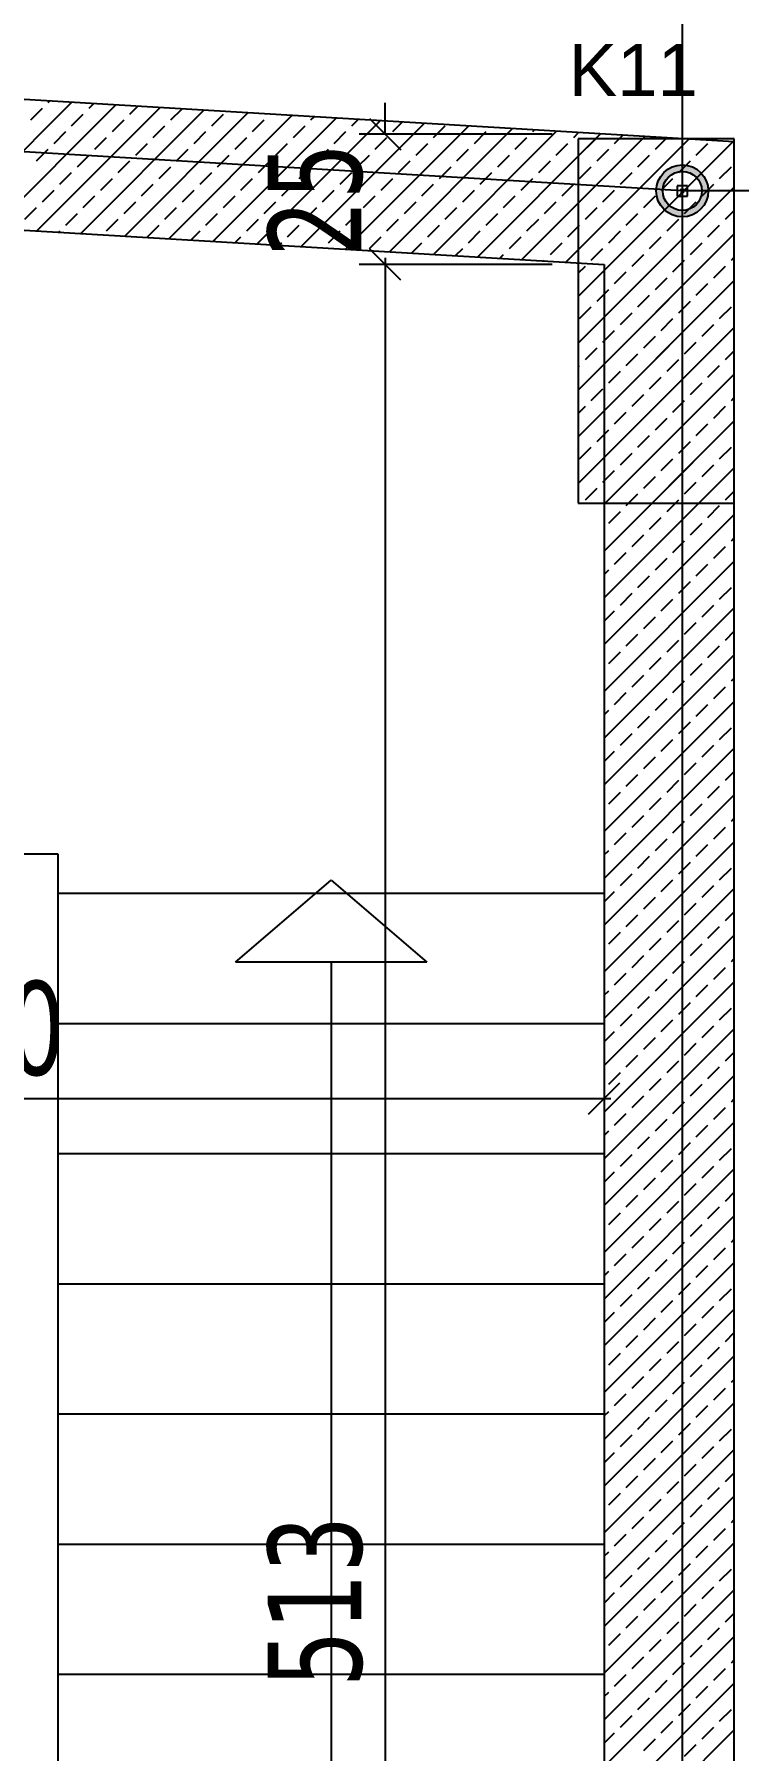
# Model space of a CAD drawing. Header units: millimetres. Extents: x 43168.9 to 43194.6, y -25545.1 to -25543.4.
# Drawn here: x 43169.959 to 43169.986, y -25543.9089 to -25543.843 of the extents above; entities that cross this region are included whole.
import ezdxf

# ---------------------------------------------------------------- set-up
doc = ezdxf.new("R2010")
doc.units = ezdxf.units.MM
doc.header["$LTSCALE"] = 200
doc.linetypes.add('DASHDOT2', pattern=[0.5, 0.25, -0.125, 0, -0.125])
doc.linetypes.add('HIDDEN2', pattern=[0.1875, 0.125, -0.0625])
for name, color, linetype in [('aks_sgh', 5, 'DASHDOT2'), ('izd-alt_sgh', 8, 'HIDDEN2'), ('kolon-b.a_sgh', 6, 'Continuous'), ('merdi_sgh', 3, 'Continuous'), ('olcuic_sgh', 183, 'Continuous'), ('tarama-betonarme_sgh', 223, 'Continuous')]:
    doc.layers.add(name, color=color, linetype=linetype)
doc.styles.add('1-200', font='arial.ttf', dxfattribs={"height": 60})
doc.styles.add('dim', font='VERDANA.TTF', dxfattribs={"width": 0.7})

msp = doc.modelspace()

# ---------------------------------------------------------------- hatches: boundary and pattern name
h = msp.add_hatch(color=256)
edge = h.paths.add_edge_path()
edge.add_arc((43169.983879, -25543.848995), 0.001, 0, 360)
edge = h.paths.add_edge_path(flags=16)
edge.add_arc((43169.983879, -25543.848995), 0.00075, 0, 360)

# ---------------------------------------------------------------- linework, layer by layer
at = {"color": 0, "linetype": 'ByBlock', "lineweight": -2}
for p, q in [((43169.971857, -25543.846213), (43169.973057, -25543.847413)), ((43169.984079, -25543.848795), (43169.983679, -25543.848795)), ((43169.983679, -25543.848795), (43169.983679, -25543.849195)), ((43169.983679, -25543.849195), (43169.984079, -25543.849195)), ((43169.98395, -25543.848924), (43169.983808, -25543.849066)), ((43169.98395, -25543.849066), (43169.983808, -25543.848924)), ((43169.984079, -25543.849195), (43169.984079, -25543.848795)), ((43169.973057, -25543.852422), (43169.971857, -25543.851222)), ((43169.973057, -25543.852422), (43169.971857, -25543.851222)), ((43169.980279, -25543.884462), (43169.981479, -25543.883262))]:
    msp.add_line(p, q, dxfattribs=at)
at = {"color": 0}
for p, q in [((43169.966704, -25543.87863), (43169.970379, -25543.87548)), ((43169.970379, -25543.87548), (43169.974054, -25543.87863)), ((43169.974054, -25543.87863), (43169.966704, -25543.87863))]:
    msp.add_line(p, q, dxfattribs=at)
at = {"color": 0, "linetype": 'Continuous', "lineweight": -2}
for radius in [0.001, 0.00075]:
    msp.add_circle((43169.983879, -25543.848995), radius, dxfattribs=at)
at = {"layer": 'aks_sgh'}
for p, q in [((43169.983879, -25543.740919), (43169.983879, -25544.789919)), ((43169.983879, -25543.848995), (43169.640761, -25543.828626)), ((43169.99088, -25543.848995), (43169.983879, -25543.848995))]:
    msp.add_line(p, q, dxfattribs=at)
at = {"layer": 'izd-alt_sgh'}
for p, q in [((43169.959879, -25543.93148), (43169.959879, -25543.87448)), ((43169.959879, -25543.87598), (43169.980879, -25543.87598)), ((43169.970379, -25543.87863), (43169.970379, -25543.94148)), ((43169.959879, -25543.88098), (43169.980879, -25543.88098)), ((43169.959879, -25543.88598), (43169.980879, -25543.88598)), ((43169.959879, -25543.89098), (43169.980879, -25543.89098)), ((43169.959879, -25543.89598), (43169.980879, -25543.89598)), ((43169.959879, -25543.90098), (43169.980879, -25543.90098)), ((43169.959879, -25543.90598), (43169.980879, -25543.90598))]:
    msp.add_line(p, q, dxfattribs=at)
at = {"layer": 'kolon-b.a_sgh'}
for p, q in [((43169.985879, -25543.84711), (43169.640879, -25543.82663)), ((43169.645879, -25543.831935), (43169.980879, -25543.851822)), ((43169.985879, -25543.846995), (43169.979879, -25543.846995)), ((43169.979879, -25543.846995), (43169.979879, -25543.860995)), ((43169.985879, -25543.860995), (43169.985879, -25543.846995)), ((43169.985879, -25543.95948), (43169.985879, -25543.84711)), ((43169.980879, -25543.851822), (43169.980879, -25543.95448)), ((43169.979879, -25543.860995), (43169.985879, -25543.860995))]:
    msp.add_line(p, q, dxfattribs=at)
at = {"layer": 'merdi_sgh', "color": 43}
msp.add_line((43169.959879, -25543.87448), (43169.953879, -25543.87448), dxfattribs=at)
at = {"layer": 'olcuic_sgh'}
for p, q in [((43169.972457, -25543.846813), (43169.972457, -25543.845613)), ((43169.978879, -25543.846813), (43169.971457, -25543.846813)), ((43169.978879, -25543.851822), (43169.971457, -25543.851822)), ((43169.978879, -25543.851822), (43169.971457, -25543.851822)), ((43169.972457, -25543.851572), (43169.972457, -25543.95473)), ((43169.972457, -25543.851822), (43169.972457, -25543.853022)), ((43169.980879, -25543.871862), (43169.980879, -25543.884862)), ((43169.932629, -25543.883862), (43169.981129, -25543.883862))]:
    msp.add_line(p, q, dxfattribs=at)
at = {"layer": 'tarama-betonarme_sgh'}
for p, q in [((43169.955668, -25543.850325), (43169.960396, -25543.845597)), ((43169.957363, -25543.850426), (43169.962092, -25543.845698)), ((43169.958826, -25543.84627), (43169.959275, -25543.845821)), ((43169.959059, -25543.850527), (43169.963787, -25543.845799)), ((43169.959499, -25543.845596), (43169.959548, -25543.845547)), ((43169.960754, -25543.850627), (43169.965482, -25543.845899)), ((43169.961071, -25543.845821), (43169.961244, -25543.845648)), ((43169.962642, -25543.846045), (43169.962939, -25543.845748)), ((43169.964214, -25543.84627), (43169.964635, -25543.845849)), ((43169.960397, -25543.846494), (43169.960846, -25543.846045)), ((43169.961969, -25543.846719), (43169.962418, -25543.84627)), ((43169.96245, -25543.850728), (43169.967178, -25543.846)), ((43169.96354, -25543.846943), (43169.963989, -25543.846494)), ((43169.964145, -25543.850829), (43169.968873, -25543.846101)), ((43169.965785, -25543.846494), (43169.966234, -25543.846045)), ((43169.96584, -25543.850929), (43169.970569, -25543.846201)), ((43169.967357, -25543.846719), (43169.967806, -25543.84627)), ((43169.967536, -25543.85103), (43169.972264, -25543.846302)), ((43169.968929, -25543.846943), (43169.969378, -25543.846494)), ((43169.969231, -25543.851131), (43169.973959, -25543.846402)), ((43169.969602, -25543.84627), (43169.969721, -25543.846151)), ((43169.970927, -25543.851231), (43169.975655, -25543.846503)), ((43169.971174, -25543.846494), (43169.971416, -25543.846251)), ((43169.972622, -25543.851332), (43169.97735, -25543.846604)), ((43169.972745, -25543.846719), (43169.973112, -25543.846352)), ((43169.974317, -25543.846943), (43169.974766, -25543.846494)), ((43169.959724, -25543.847168), (43169.960173, -25543.846719)), ((43169.961295, -25543.847392), (43169.961744, -25543.846943)), ((43169.962867, -25543.847617), (43169.963316, -25543.847168)), ((43169.965112, -25543.847168), (43169.965561, -25543.846719)), ((43169.966683, -25543.847392), (43169.967132, -25543.846943)), ((43169.968255, -25543.847617), (43169.968704, -25543.847168)), ((43169.9705, -25543.847168), (43169.970949, -25543.846719)), ((43169.972072, -25543.847392), (43169.972521, -25543.846943)), ((43169.973643, -25543.847617), (43169.974092, -25543.847168)), ((43169.974318, -25543.851433), (43169.979046, -25543.846704)), ((43169.975888, -25543.847168), (43169.976337, -25543.846719)), ((43169.976013, -25543.851533), (43169.980741, -25543.846805)), ((43169.97746, -25543.847392), (43169.977909, -25543.846943)), ((43169.977708, -25543.851634), (43169.982436, -25543.846906)), ((43169.978133, -25543.846719), (43169.978198, -25543.846654)), ((43169.979031, -25543.847617), (43169.97948, -25543.847168)), ((43169.979404, -25543.851734), (43169.984132, -25543.847006)), ((43169.979705, -25543.846943), (43169.979893, -25543.846755)), ((43169.979879, -25543.847667), (43169.980551, -25543.846995)), ((43169.979879, -25543.849463), (43169.982347, -25543.846995)), ((43169.979879, -25543.851259), (43169.984143, -25543.846995)), ((43169.979879, -25543.853055), (43169.985879, -25543.847055)), ((43169.980879, -25543.852055), (43169.985827, -25543.847107)), ((43169.981276, -25543.847168), (43169.981589, -25543.846855)), ((43169.981276, -25543.847168), (43169.981449, -25543.846995)), ((43169.982848, -25543.847392), (43169.983284, -25543.846956)), ((43169.982848, -25543.847392), (43169.983245, -25543.846995)), ((43169.984419, -25543.847617), (43169.984868, -25543.847168)), ((43169.984419, -25543.847617), (43169.984868, -25543.847168)), ((43169.95905, -25543.847841), (43169.959499, -25543.847392)), ((43169.960622, -25543.848066), (43169.961071, -25543.847617)), ((43169.962193, -25543.84829), (43169.962642, -25543.847841)), ((43169.964438, -25543.847841), (43169.964887, -25543.847392)), ((43169.96601, -25543.848066), (43169.966459, -25543.847617)), ((43169.967581, -25543.84829), (43169.96803, -25543.847841)), ((43169.969827, -25543.847841), (43169.970276, -25543.847392)), ((43169.971398, -25543.848066), (43169.971847, -25543.847617)), ((43169.97297, -25543.84829), (43169.973419, -25543.847841)), ((43169.975215, -25543.847841), (43169.975664, -25543.847392)), ((43169.976786, -25543.848066), (43169.977235, -25543.847617)), ((43169.978358, -25543.84829), (43169.978807, -25543.847841)), ((43169.980603, -25543.847841), (43169.981052, -25543.847392)), ((43169.980603, -25543.847841), (43169.981052, -25543.847392)), ((43169.982174, -25543.848066), (43169.982623, -25543.847617)), ((43169.982174, -25543.848066), (43169.982623, -25543.847617)), ((43169.983746, -25543.84829), (43169.984195, -25543.847841)), ((43169.983746, -25543.84829), (43169.984195, -25543.847841)), ((43169.959948, -25543.848739), (43169.960397, -25543.84829)), ((43169.96152, -25543.848964), (43169.961969, -25543.848515)), ((43169.963765, -25543.848515), (43169.964214, -25543.848066)), ((43169.965336, -25543.848739), (43169.965785, -25543.84829)), ((43169.966908, -25543.848964), (43169.967357, -25543.848515)), ((43169.969153, -25543.848515), (43169.969602, -25543.848066)), ((43169.970725, -25543.848739), (43169.971174, -25543.84829)), ((43169.972296, -25543.848964), (43169.972745, -25543.848515)), ((43169.974541, -25543.848515), (43169.97499, -25543.848066)), ((43169.976113, -25543.848739), (43169.976562, -25543.84829)), ((43169.977684, -25543.848964), (43169.978133, -25543.848515)), ((43169.979929, -25543.848515), (43169.980378, -25543.848066)), ((43169.979929, -25543.848515), (43169.980378, -25543.848066)), ((43169.981501, -25543.848739), (43169.98195, -25543.84829)), ((43169.981501, -25543.848739), (43169.98195, -25543.84829)), ((43169.983072, -25543.848964), (43169.983521, -25543.848515)), ((43169.983072, -25543.848964), (43169.983521, -25543.848515)), ((43169.985317, -25543.848515), (43169.985766, -25543.848066)), ((43169.985317, -25543.848515), (43169.985766, -25543.848066)), ((43169.959275, -25543.849413), (43169.959724, -25543.848964)), ((43169.960846, -25543.849637), (43169.961295, -25543.849188)), ((43169.963091, -25543.849188), (43169.96354, -25543.848739)), ((43169.964663, -25543.849413), (43169.965112, -25543.848964)), ((43169.966234, -25543.849637), (43169.966683, -25543.849188)), ((43169.96848, -25543.849188), (43169.968929, -25543.848739)), ((43169.970051, -25543.849413), (43169.9705, -25543.848964)), ((43169.971623, -25543.849637), (43169.972072, -25543.849188)), ((43169.973868, -25543.849188), (43169.974317, -25543.848739)), ((43169.975439, -25543.849413), (43169.975888, -25543.848964)), ((43169.977011, -25543.849637), (43169.97746, -25543.849188)), ((43169.979256, -25543.849188), (43169.979705, -25543.848739)), ((43169.979879, -25543.854851), (43169.985879, -25543.848851)), ((43169.980827, -25543.849413), (43169.981276, -25543.848964)), ((43169.980827, -25543.849413), (43169.981276, -25543.848964)), ((43169.980879, -25543.853851), (43169.985879, -25543.848851)), ((43169.982399, -25543.849637), (43169.982848, -25543.849188)), ((43169.982399, -25543.849637), (43169.982848, -25543.849188)), ((43169.984644, -25543.849188), (43169.985093, -25543.848739)), ((43169.984644, -25543.849188), (43169.985093, -25543.848739)), ((43169.958601, -25543.850086), (43169.95905, -25543.849637)), ((43169.960173, -25543.850311), (43169.960622, -25543.849862)), ((43169.962418, -25543.849862), (43169.962867, -25543.849413)), ((43169.963989, -25543.850086), (43169.964438, -25543.849637)), ((43169.965561, -25543.850311), (43169.96601, -25543.849862)), ((43169.967806, -25543.849862), (43169.968255, -25543.849413)), ((43169.969378, -25543.850086), (43169.969827, -25543.849637)), ((43169.970949, -25543.850311), (43169.971398, -25543.849862)), ((43169.973194, -25543.849862), (43169.973643, -25543.849413)), ((43169.974766, -25543.850086), (43169.975215, -25543.849637)), ((43169.976337, -25543.850311), (43169.976786, -25543.849862)), ((43169.978582, -25543.849862), (43169.979031, -25543.849413)), ((43169.980154, -25543.850086), (43169.980603, -25543.849637)), ((43169.980154, -25543.850086), (43169.980603, -25543.849637)), ((43169.981725, -25543.850311), (43169.982174, -25543.849862)), ((43169.981725, -25543.850311), (43169.982174, -25543.849862)), ((43169.98397, -25543.849862), (43169.984419, -25543.849413)), ((43169.98397, -25543.849862), (43169.984419, -25543.849413)), ((43169.985542, -25543.850086), (43169.985879, -25543.849749)), ((43169.985542, -25543.850086), (43169.985879, -25543.849749)), ((43169.959907, -25543.850577), (43169.959948, -25543.850535)), ((43169.961744, -25543.850535), (43169.962193, -25543.850086)), ((43169.963316, -25543.85076), (43169.963765, -25543.850311)), ((43169.964993, -25543.850879), (43169.965336, -25543.850535)), ((43169.967132, -25543.850535), (43169.967581, -25543.850086)), ((43169.968704, -25543.85076), (43169.969153, -25543.850311)), ((43169.970276, -25543.850984), (43169.970725, -25543.850535)), ((43169.972521, -25543.850535), (43169.97297, -25543.850086)), ((43169.974092, -25543.85076), (43169.974541, -25543.850311)), ((43169.975664, -25543.850984), (43169.976113, -25543.850535)), ((43169.977909, -25543.850535), (43169.978358, -25543.850086)), ((43169.97948, -25543.85076), (43169.979929, -25543.850311)), ((43169.979879, -25543.850361), (43169.979929, -25543.850311)), ((43169.981052, -25543.850984), (43169.981501, -25543.850535)), ((43169.981052, -25543.850984), (43169.981501, -25543.850535)), ((43169.983297, -25543.850535), (43169.983746, -25543.850086)), ((43169.983297, -25543.850535), (43169.983746, -25543.850086)), ((43169.984868, -25543.85076), (43169.985317, -25543.850311)), ((43169.984868, -25543.85076), (43169.985317, -25543.850311)), ((43169.966688, -25543.85098), (43169.966908, -25543.85076)), ((43169.968384, -25543.85108), (43169.96848, -25543.850984)), ((43169.971847, -25543.851209), (43169.972296, -25543.85076)), ((43169.97347, -25543.851382), (43169.973868, -25543.850984)), ((43169.975165, -25543.851483), (43169.975439, -25543.851209)), ((43169.977235, -25543.851209), (43169.977684, -25543.85076)), ((43169.978807, -25543.851433), (43169.979256, -25543.850984)), ((43169.979879, -25543.856647), (43169.985879, -25543.850647)), ((43169.980378, -25543.851658), (43169.980827, -25543.851209)), ((43169.980378, -25543.851658), (43169.980827, -25543.851209)), ((43169.980879, -25543.855647), (43169.985879, -25543.850647)), ((43169.982623, -25543.851209), (43169.983072, -25543.85076)), ((43169.982623, -25543.851209), (43169.983072, -25543.85076)), ((43169.984195, -25543.851433), (43169.984644, -25543.850984)), ((43169.984195, -25543.851433), (43169.984644, -25543.850984)), ((43169.976861, -25543.851583), (43169.977011, -25543.851433)), ((43169.978556, -25543.851684), (43169.978582, -25543.851658)), ((43169.979879, -25543.852157), (43169.980154, -25543.851882)), ((43169.98195, -25543.851882), (43169.982399, -25543.851433)), ((43169.98195, -25543.851882), (43169.982399, -25543.851433)), ((43169.983521, -25543.852107), (43169.98397, -25543.851658)), ((43169.983521, -25543.852107), (43169.98397, -25543.851658)), ((43169.985093, -25543.852331), (43169.985542, -25543.851882)), ((43169.985093, -25543.852331), (43169.985542, -25543.851882)), ((43169.985766, -25543.851658), (43169.985879, -25543.851545)), ((43169.985766, -25543.851658), (43169.985879, -25543.851545)), ((43169.979879, -25543.858443), (43169.985879, -25543.852443)), ((43169.980879, -25543.857443), (43169.985879, -25543.852443)), ((43169.981276, -25543.852556), (43169.981725, -25543.852107)), ((43169.981276, -25543.852556), (43169.981725, -25543.852107)), ((43169.982848, -25543.85278), (43169.983297, -25543.852331)), ((43169.982848, -25543.85278), (43169.983297, -25543.852331)), ((43169.984419, -25543.853005), (43169.984868, -25543.852556)), ((43169.984419, -25543.853005), (43169.984868, -25543.852556)), ((43169.980603, -25543.853229), (43169.981052, -25543.85278)), ((43169.980879, -25543.852953), (43169.981052, -25543.85278)), ((43169.982174, -25543.853454), (43169.982623, -25543.853005)), ((43169.982174, -25543.853454), (43169.982623, -25543.853005)), ((43169.983746, -25543.853678), (43169.984195, -25543.853229)), ((43169.983746, -25543.853678), (43169.984195, -25543.853229)), ((43169.979929, -25543.853903), (43169.980378, -25543.853454)), ((43169.981501, -25543.854127), (43169.98195, -25543.853678)), ((43169.981501, -25543.854127), (43169.98195, -25543.853678)), ((43169.983072, -25543.854352), (43169.983521, -25543.853903)), ((43169.983072, -25543.854352), (43169.983521, -25543.853903)), ((43169.985317, -25543.853903), (43169.985766, -25543.853454)), ((43169.985317, -25543.853903), (43169.985766, -25543.853454)), ((43169.979879, -25543.860239), (43169.985879, -25543.854239)), ((43169.980827, -25543.854801), (43169.981276, -25543.854352)), ((43169.980879, -25543.859239), (43169.985879, -25543.854239)), ((43169.980879, -25543.854749), (43169.981276, -25543.854352)), ((43169.984644, -25543.854576), (43169.985093, -25543.854127)), ((43169.984644, -25543.854576), (43169.985093, -25543.854127)), ((43169.980154, -25543.855474), (43169.980603, -25543.855025)), ((43169.982399, -25543.855025), (43169.982848, -25543.854576)), ((43169.982399, -25543.855025), (43169.982848, -25543.854576)), ((43169.98397, -25543.85525), (43169.984419, -25543.854801)), ((43169.98397, -25543.85525), (43169.984419, -25543.854801)), ((43169.985542, -25543.855474), (43169.985879, -25543.855137)), ((43169.985542, -25543.855474), (43169.985879, -25543.855137)), ((43169.979879, -25543.855749), (43169.979929, -25543.855699)), ((43169.981725, -25543.855699), (43169.982174, -25543.85525)), ((43169.981725, -25543.855699), (43169.982174, -25543.85525)), ((43169.983297, -25543.855924), (43169.983746, -25543.855474)), ((43169.983297, -25543.855924), (43169.983746, -25543.855474)), ((43169.984868, -25543.856148), (43169.985317, -25543.855699)), ((43169.984868, -25543.856148), (43169.985317, -25543.855699)), ((43169.980879, -25543.861035), (43169.985879, -25543.856035)), ((43169.98092, -25543.860995), (43169.985879, -25543.856035)), ((43169.981052, -25543.856373), (43169.981501, -25543.855924)), ((43169.981052, -25543.856373), (43169.981501, -25543.855924)), ((43169.982623, -25543.856597), (43169.983072, -25543.856148)), ((43169.982623, -25543.856597), (43169.983072, -25543.856148)), ((43169.984195, -25543.856822), (43169.984644, -25543.856373)), ((43169.984195, -25543.856822), (43169.984644, -25543.856373)), ((43169.980378, -25543.857046), (43169.980827, -25543.856597)), ((43169.98195, -25543.857271), (43169.982399, -25543.856822)), ((43169.98195, -25543.857271), (43169.982399, -25543.856822)), ((43169.983521, -25543.857495), (43169.98397, -25543.857046)), ((43169.983521, -25543.857495), (43169.98397, -25543.857046)), ((43169.985766, -25543.857046), (43169.985879, -25543.856933)), ((43169.985766, -25543.857046), (43169.985879, -25543.856933)), ((43169.979879, -25543.857545), (43169.980154, -25543.857271)), ((43169.980879, -25543.862832), (43169.985879, -25543.857832)), ((43169.981276, -25543.857944), (43169.981725, -25543.857495)), ((43169.981276, -25543.857944), (43169.981725, -25543.857495)), ((43169.982716, -25543.860995), (43169.985879, -25543.857832)), ((43169.982848, -25543.858169), (43169.983297, -25543.85772)), ((43169.982848, -25543.858169), (43169.983297, -25543.85772)), ((43169.985093, -25543.85772), (43169.985542, -25543.857271)), ((43169.985093, -25543.85772), (43169.985542, -25543.857271)), ((43169.980603, -25543.858618), (43169.981052, -25543.858169)), ((43169.980879, -25543.858341), (43169.981052, -25543.858169)), ((43169.982174, -25543.858842), (43169.982623, -25543.858393)), ((43169.982174, -25543.858842), (43169.982623, -25543.858393)), ((43169.984419, -25543.858393), (43169.984868, -25543.857944)), ((43169.984419, -25543.858393), (43169.984868, -25543.857944)), ((43169.979929, -25543.859291), (43169.980378, -25543.858842)), ((43169.981501, -25543.859516), (43169.98195, -25543.859067)), ((43169.981501, -25543.859516), (43169.98195, -25543.859067)), ((43169.983746, -25543.859067), (43169.984195, -25543.858618)), ((43169.983746, -25543.859067), (43169.984195, -25543.858618)), ((43169.985317, -25543.859291), (43169.985766, -25543.858842)), ((43169.985317, -25543.859291), (43169.985766, -25543.858842)), ((43169.980827, -25543.860189), (43169.981276, -25543.85974)), ((43169.980879, -25543.864628), (43169.985879, -25543.859628)), ((43169.980879, -25543.860137), (43169.981276, -25543.85974)), ((43169.983072, -25543.85974), (43169.983521, -25543.859291)), ((43169.983072, -25543.85974), (43169.983521, -25543.859291)), ((43169.984512, -25543.860995), (43169.985879, -25543.859628)), ((43169.984644, -25543.859965), (43169.985093, -25543.859516)), ((43169.984644, -25543.859965), (43169.985093, -25543.859516)), ((43169.980154, -25543.860863), (43169.980603, -25543.860414)), ((43169.982399, -25543.860414), (43169.982848, -25543.859965)), ((43169.982399, -25543.860414), (43169.982848, -25543.859965)), ((43169.98397, -25543.860638), (43169.984419, -25543.860189)), ((43169.98397, -25543.860638), (43169.984419, -25543.860189)), ((43169.981725, -25543.861087), (43169.982174, -25543.860638)), ((43169.981818, -25543.860995), (43169.982174, -25543.860638)), ((43169.983297, -25543.861312), (43169.983746, -25543.860863)), ((43169.983614, -25543.860995), (43169.983746, -25543.860863)), ((43169.984868, -25543.861536), (43169.985317, -25543.861087)), ((43169.985542, -25543.860863), (43169.985879, -25543.860526)), ((43169.985542, -25543.860863), (43169.985879, -25543.860526)), ((43169.980879, -25543.866424), (43169.985879, -25543.861424)), ((43169.981052, -25543.861761), (43169.981501, -25543.861312)), ((43169.982623, -25543.861985), (43169.983072, -25543.861536)), ((43169.984195, -25543.86221), (43169.984644, -25543.861761)), ((43169.98195, -25543.862659), (43169.982399, -25543.86221)), ((43169.983521, -25543.862883), (43169.98397, -25543.862434)), ((43169.985766, -25543.862434), (43169.985879, -25543.862322)), ((43169.981276, -25543.863332), (43169.981725, -25543.862883)), ((43169.982848, -25543.863557), (43169.983297, -25543.863108)), ((43169.985093, -25543.863108), (43169.985542, -25543.862659)), ((43169.980879, -25543.86822), (43169.985879, -25543.86322)), ((43169.980879, -25543.86373), (43169.981052, -25543.863557)), ((43169.982174, -25543.86423), (43169.982623, -25543.863781)), ((43169.984419, -25543.863781), (43169.984868, -25543.863332)), ((43169.983746, -25543.864455), (43169.984195, -25543.864006)), ((43169.985317, -25543.864679), (43169.985766, -25543.86423)), ((43169.980879, -25543.870016), (43169.985879, -25543.865016)), ((43169.981501, -25543.864904), (43169.98195, -25543.864455)), ((43169.983072, -25543.865128), (43169.983521, -25543.864679)), ((43169.984644, -25543.865353), (43169.985093, -25543.864904)), ((43169.980879, -25543.865526), (43169.981276, -25543.865128)), ((43169.982399, -25543.865802), (43169.982848, -25543.865353)), ((43169.98397, -25543.866026), (43169.984419, -25543.865577)), ((43169.981725, -25543.866475), (43169.982174, -25543.866026)), ((43169.983297, -25543.8667), (43169.983746, -25543.866251)), ((43169.985542, -25543.866251), (43169.985879, -25543.865914)), ((43169.980879, -25543.871812), (43169.985879, -25543.866812)), ((43169.981052, -25543.867149), (43169.981501, -25543.8667)), ((43169.982623, -25543.867373), (43169.983072, -25543.866924)), ((43169.984868, -25543.866924), (43169.985317, -25543.866475)), ((43169.98195, -25543.868047), (43169.982399, -25543.867598)), ((43169.984195, -25543.867598), (43169.984644, -25543.867149)), ((43169.985766, -25543.867822), (43169.985879, -25543.86771)), ((43169.981276, -25543.86872), (43169.981725, -25543.868271)), ((43169.983521, -25543.868271), (43169.98397, -25543.867822)), ((43169.985093, -25543.868496), (43169.985542, -25543.868047)), ((43169.980879, -25543.873608), (43169.985879, -25543.868608)), ((43169.980879, -25543.869118), (43169.981052, -25543.868945)), ((43169.982848, -25543.868945), (43169.983297, -25543.868496)), ((43169.984419, -25543.869169), (43169.984868, -25543.86872)), ((43169.982174, -25543.869618), (43169.982623, -25543.869169)), ((43169.983746, -25543.869843), (43169.984195, -25543.869394)), ((43169.985317, -25543.870067), (43169.985766, -25543.869618)), ((43169.981501, -25543.870292), (43169.98195, -25543.869843)), ((43169.983072, -25543.870516), (43169.983521, -25543.870067)), ((43169.984644, -25543.870741), (43169.985093, -25543.870292)), ((43169.980879, -25543.875404), (43169.985879, -25543.870404)), ((43169.980879, -25543.870914), (43169.981276, -25543.870516)), ((43169.982399, -25543.87119), (43169.982848, -25543.870741)), ((43169.98397, -25543.871414), (43169.984419, -25543.870965)), ((43169.981725, -25543.871863), (43169.982174, -25543.871414)), ((43169.983297, -25543.872088), (43169.983746, -25543.871639)), ((43169.985542, -25543.871639), (43169.985879, -25543.871302)), ((43169.980879, -25543.8772), (43169.985879, -25543.8722)), ((43169.981052, -25543.872537), (43169.981501, -25543.872088)), ((43169.982623, -25543.872761), (43169.983072, -25543.872312)), ((43169.984868, -25543.872312), (43169.985317, -25543.871863)), ((43169.98195, -25543.873435), (43169.982399, -25543.872986)), ((43169.984195, -25543.872986), (43169.984644, -25543.872537)), ((43169.981276, -25543.874109), (43169.981725, -25543.87366)), ((43169.983521, -25543.87366), (43169.98397, -25543.873211)), ((43169.985093, -25543.873884), (43169.985542, -25543.873435)), ((43169.985766, -25543.873211), (43169.985879, -25543.873098)), ((43169.980879, -25543.878996), (43169.985879, -25543.873996)), ((43169.980879, -25543.874506), (43169.981052, -25543.874333)), ((43169.982848, -25543.874333), (43169.983297, -25543.873884)), ((43169.984419, -25543.874558), (43169.984868, -25543.874109)), ((43169.982174, -25543.875007), (43169.982623, -25543.874558)), ((43169.983746, -25543.875231), (43169.984195, -25543.874782)), ((43169.981501, -25543.87568), (43169.98195, -25543.875231)), ((43169.983072, -25543.875905), (43169.983521, -25543.875456)), ((43169.985317, -25543.875456), (43169.985766, -25543.875007)), ((43169.980879, -25543.880792), (43169.985879, -25543.875792)), ((43169.980879, -25543.876302), (43169.981276, -25543.875905)), ((43169.982399, -25543.876578), (43169.982848, -25543.876129)), ((43169.984644, -25543.876129), (43169.985093, -25543.87568)), ((43169.981725, -25543.877252), (43169.982174, -25543.876803)), ((43169.98397, -25543.876803), (43169.984419, -25543.876354)), ((43169.985542, -25543.877027), (43169.985879, -25543.87669)), ((43169.980879, -25543.882588), (43169.985879, -25543.877588)), ((43169.981052, -25543.877925), (43169.981501, -25543.877476)), ((43169.983297, -25543.877476), (43169.983746, -25543.877027)), ((43169.984868, -25543.877701), (43169.985317, -25543.877252)), ((43169.982623, -25543.87815), (43169.983072, -25543.877701)), ((43169.984195, -25543.878374), (43169.984644, -25543.877925)), ((43169.98195, -25543.878823), (43169.982399, -25543.878374)), ((43169.983521, -25543.879048), (43169.98397, -25543.878599)), ((43169.985093, -25543.879272), (43169.985542, -25543.878823)), ((43169.985766, -25543.878599), (43169.985879, -25543.878486)), ((43169.980879, -25543.884384), (43169.985879, -25543.879384)), ((43169.981276, -25543.879497), (43169.981725, -25543.879048)), ((43169.982848, -25543.879721), (43169.983297, -25543.879272)), ((43169.984419, -25543.879946), (43169.984868, -25543.879497)), ((43169.980879, -25543.879894), (43169.981052, -25543.879721)), ((43169.982174, -25543.880395), (43169.982623, -25543.879946)), ((43169.983746, -25543.880619), (43169.984195, -25543.88017)), ((43169.981501, -25543.881068), (43169.98195, -25543.880619)), ((43169.983072, -25543.881293), (43169.983521, -25543.880844)), ((43169.985317, -25543.880844), (43169.985766, -25543.880395)), ((43169.980879, -25543.88618), (43169.985879, -25543.88118)), ((43169.980879, -25543.88169), (43169.981276, -25543.881293)), ((43169.982399, -25543.881966), (43169.982848, -25543.881517)), ((43169.984644, -25543.881517), (43169.985093, -25543.881068)), ((43169.981725, -25543.88264), (43169.982174, -25543.882191)), ((43169.98397, -25543.882191), (43169.984419, -25543.881742)), ((43169.985542, -25543.882415), (43169.985879, -25543.882078)), ((43169.981052, -25543.883313), (43169.981501, -25543.882864)), ((43169.983297, -25543.882864), (43169.983746, -25543.882415)), ((43169.984868, -25543.883089), (43169.985317, -25543.88264)), ((43169.980879, -25543.887976), (43169.985879, -25543.882976)), ((43169.982623, -25543.883538), (43169.983072, -25543.883089)), ((43169.984195, -25543.883762), (43169.984644, -25543.883313)), ((43169.98195, -25543.884211), (43169.982399, -25543.883762)), ((43169.983521, -25543.884436), (43169.98397, -25543.883987)), ((43169.985093, -25543.88466), (43169.985542, -25543.884211)), ((43169.985766, -25543.883987), (43169.985879, -25543.883874)), ((43169.980879, -25543.889772), (43169.985879, -25543.884772)), ((43169.981276, -25543.884885), (43169.981725, -25543.884436)), ((43169.982848, -25543.885109), (43169.983297, -25543.88466)), ((43169.984419, -25543.885334), (43169.984868, -25543.884885)), ((43169.980879, -25543.885282), (43169.981052, -25543.885109)), ((43169.982174, -25543.885783), (43169.982623, -25543.885334)), ((43169.981501, -25543.886456), (43169.98195, -25543.886007)), ((43169.983746, -25543.886007), (43169.984195, -25543.885558)), ((43169.985317, -25543.886232), (43169.985766, -25543.885783)), ((43169.980879, -25543.891568), (43169.985879, -25543.886568)), ((43169.980879, -25543.887078), (43169.981276, -25543.886681)), ((43169.983072, -25543.886681), (43169.983521, -25543.886232)), ((43169.984644, -25543.886905), (43169.985093, -25543.886456)), ((43169.982399, -25543.887354), (43169.982848, -25543.886905)), ((43169.98397, -25543.887579), (43169.984419, -25543.88713)), ((43169.985542, -25543.887803), (43169.985879, -25543.887466)), ((43169.981725, -25543.888028), (43169.982174, -25543.887579)), ((43169.983297, -25543.888252), (43169.983746, -25543.887803)), ((43169.984868, -25543.888477), (43169.985317, -25543.888028)), ((43169.980879, -25543.893364), (43169.985879, -25543.888364)), ((43169.981052, -25543.888701), (43169.981501, -25543.888252)), ((43169.982623, -25543.888926), (43169.983072, -25543.888477)), ((43169.984195, -25543.88915), (43169.984644, -25543.888701)), ((43169.98195, -25543.889599), (43169.982399, -25543.88915)), ((43169.983521, -25543.889824), (43169.98397, -25543.889375)), ((43169.985766, -25543.889375), (43169.985879, -25543.889262)), ((43169.980879, -25543.89516), (43169.985879, -25543.89016)), ((43169.981276, -25543.890273), (43169.981725, -25543.889824)), ((43169.982848, -25543.890497), (43169.983297, -25543.890048)), ((43169.985093, -25543.890048), (43169.985542, -25543.889599)), ((43169.980879, -25543.89067), (43169.981052, -25543.890497)), ((43169.982174, -25543.891171), (43169.982623, -25543.890722)), ((43169.984419, -25543.890722), (43169.984868, -25543.890273)), ((43169.981501, -25543.891845), (43169.98195, -25543.891396)), ((43169.983746, -25543.891396), (43169.984195, -25543.890947)), ((43169.985317, -25543.89162), (43169.985766, -25543.891171)), ((43169.980879, -25543.896956), (43169.985879, -25543.891956)), ((43169.980879, -25543.892466), (43169.981276, -25543.892069)), ((43169.983072, -25543.892069), (43169.983521, -25543.89162)), ((43169.984644, -25543.892294), (43169.985093, -25543.891845)), ((43169.982399, -25543.892743), (43169.982848, -25543.892294)), ((43169.98397, -25543.892967), (43169.984419, -25543.892518)), ((43169.981725, -25543.893416), (43169.982174, -25543.892967)), ((43169.983297, -25543.893641), (43169.983746, -25543.893192)), ((43169.984868, -25543.893865), (43169.985317, -25543.893416)), ((43169.985542, -25543.893192), (43169.985879, -25543.892855)), ((43169.980879, -25543.898753), (43169.985879, -25543.893753)), ((43169.981052, -25543.89409), (43169.981501, -25543.893641)), ((43169.982623, -25543.894314), (43169.983072, -25543.893865)), ((43169.984195, -25543.894539), (43169.984644, -25543.89409)), ((43169.98195, -25543.894988), (43169.982399, -25543.894539)), ((43169.983521, -25543.895212), (43169.98397, -25543.894763)), ((43169.985766, -25543.894763), (43169.985879, -25543.894651)), ((43169.981276, -25543.895661), (43169.981725, -25543.895212)), ((43169.982848, -25543.895886), (43169.983297, -25543.895437)), ((43169.985093, -25543.895437), (43169.985542, -25543.894988)), ((43169.980879, -25543.900549), (43169.985879, -25543.895549)), ((43169.980879, -25543.896058), (43169.981052, -25543.895886)), ((43169.984419, -25543.89611), (43169.984868, -25543.895661)), ((43169.982174, -25543.896559), (43169.982623, -25543.89611)), ((43169.983746, -25543.896784), (43169.984195, -25543.896335)), ((43169.985317, -25543.897008), (43169.985766, -25543.896559)), ((43169.980879, -25543.902345), (43169.985879, -25543.897345)), ((43169.981501, -25543.897233), (43169.98195, -25543.896784)), ((43169.983072, -25543.897457), (43169.983521, -25543.897008)), ((43169.984644, -25543.897682), (43169.985093, -25543.897233)), ((43169.980879, -25543.897855), (43169.981276, -25543.897457)), ((43169.982399, -25543.898131), (43169.982848, -25543.897682)), ((43169.98397, -25543.898355), (43169.984419, -25543.897906)), ((43169.981725, -25543.898804), (43169.982174, -25543.898355)), ((43169.983297, -25543.899029), (43169.983746, -25543.89858)), ((43169.985542, -25543.89858), (43169.985879, -25543.898243)), ((43169.980879, -25543.904141), (43169.985879, -25543.899141)), ((43169.981052, -25543.899478), (43169.981501, -25543.899029)), ((43169.982623, -25543.899702), (43169.983072, -25543.899253)), ((43169.984868, -25543.899253), (43169.985317, -25543.898804)), ((43169.98195, -25543.900376), (43169.982399, -25543.899927)), ((43169.984195, -25543.899927), (43169.984644, -25543.899478)), ((43169.985766, -25543.900151), (43169.985879, -25543.900039)), ((43169.981276, -25543.901049), (43169.981725, -25543.9006)), ((43169.983521, -25543.9006), (43169.98397, -25543.900151)), ((43169.985093, -25543.900825), (43169.985542, -25543.900376)), ((43169.980879, -25543.905937), (43169.985879, -25543.900937)), ((43169.980879, -25543.901447), (43169.981052, -25543.901274)), ((43169.982848, -25543.901274), (43169.983297, -25543.900825)), ((43169.984419, -25543.901498), (43169.984868, -25543.901049)), ((43169.982174, -25543.901947), (43169.982623, -25543.901498)), ((43169.983746, -25543.902172), (43169.984195, -25543.901723)), ((43169.985317, -25543.902396), (43169.985766, -25543.901947)), ((43169.981501, -25543.902621), (43169.98195, -25543.902172)), ((43169.983072, -25543.902845), (43169.983521, -25543.902396)), ((43169.984644, -25543.90307), (43169.985093, -25543.902621)), ((43169.980879, -25543.907733), (43169.985879, -25543.902733)), ((43169.980879, -25543.903243), (43169.981276, -25543.902845)), ((43169.982399, -25543.903519), (43169.982848, -25543.90307)), ((43169.98397, -25543.903743), (43169.984419, -25543.903294)), ((43169.981725, -25543.904192), (43169.982174, -25543.903743)), ((43169.983297, -25543.904417), (43169.983746, -25543.903968)), ((43169.985542, -25543.903968), (43169.985879, -25543.903631)), ((43169.980879, -25543.909529), (43169.985879, -25543.904529)), ((43169.981052, -25543.904866), (43169.981501, -25543.904417)), ((43169.982623, -25543.90509), (43169.983072, -25543.904641)), ((43169.984868, -25543.904641), (43169.985317, -25543.904192)), ((43169.98195, -25543.905764), (43169.982399, -25543.905315)), ((43169.984195, -25543.905315), (43169.984644, -25543.904866)), ((43169.981276, -25543.906437), (43169.981725, -25543.905988)), ((43169.983521, -25543.905988), (43169.98397, -25543.905539)), ((43169.985093, -25543.906213), (43169.985542, -25543.905764)), ((43169.985766, -25543.905539), (43169.985879, -25543.905427)), ((43169.980879, -25543.911325), (43169.985879, -25543.906325)), ((43169.982848, -25543.906662), (43169.983297, -25543.906213)), ((43169.984419, -25543.906886), (43169.984868, -25543.906437)), ((43169.980879, -25543.906835), (43169.981052, -25543.906662)), ((43169.982174, -25543.907335), (43169.982623, -25543.906886)), ((43169.983746, -25543.90756), (43169.984195, -25543.907111)), ((43169.981501, -25543.908009), (43169.98195, -25543.90756)), ((43169.983072, -25543.908233), (43169.983521, -25543.907784)), ((43169.985317, -25543.907784), (43169.985766, -25543.907335)), ((43169.980879, -25543.913121), (43169.985879, -25543.908121)), ((43169.980879, -25543.908631), (43169.981276, -25543.908233)), ((43169.982399, -25543.908907), (43169.982848, -25543.908458)), ((43169.984644, -25543.908458), (43169.985093, -25543.908009)), ((43169.98397, -25543.909132), (43169.984419, -25543.908683))]:
    msp.add_line(p, q, dxfattribs=at)

# ---------------------------------------------------------------- texts
at = {"layer": 'aks_sgh', "style": '1-200'}
msp.add_text('K11', height=0.002, rotation=0.00001, dxfattribs=at).set_placement((43169.979511, -25543.845349))
at = {"layer": 'olcuic_sgh', "color": 2, "style": 'dim', "width": 0.7}
for s, p in [('25', (43169.971544, -25543.851535)), ('513', (43169.971544, -25543.906484))]:
    msp.add_text(s, height=0.0036, rotation=90, dxfattribs=at).set_placement(p)
msp.add_text('240', height=0.0036, dxfattribs=at).set_placement((43169.953552, -25543.88295))

doc.saveas('drawing.dxf')
